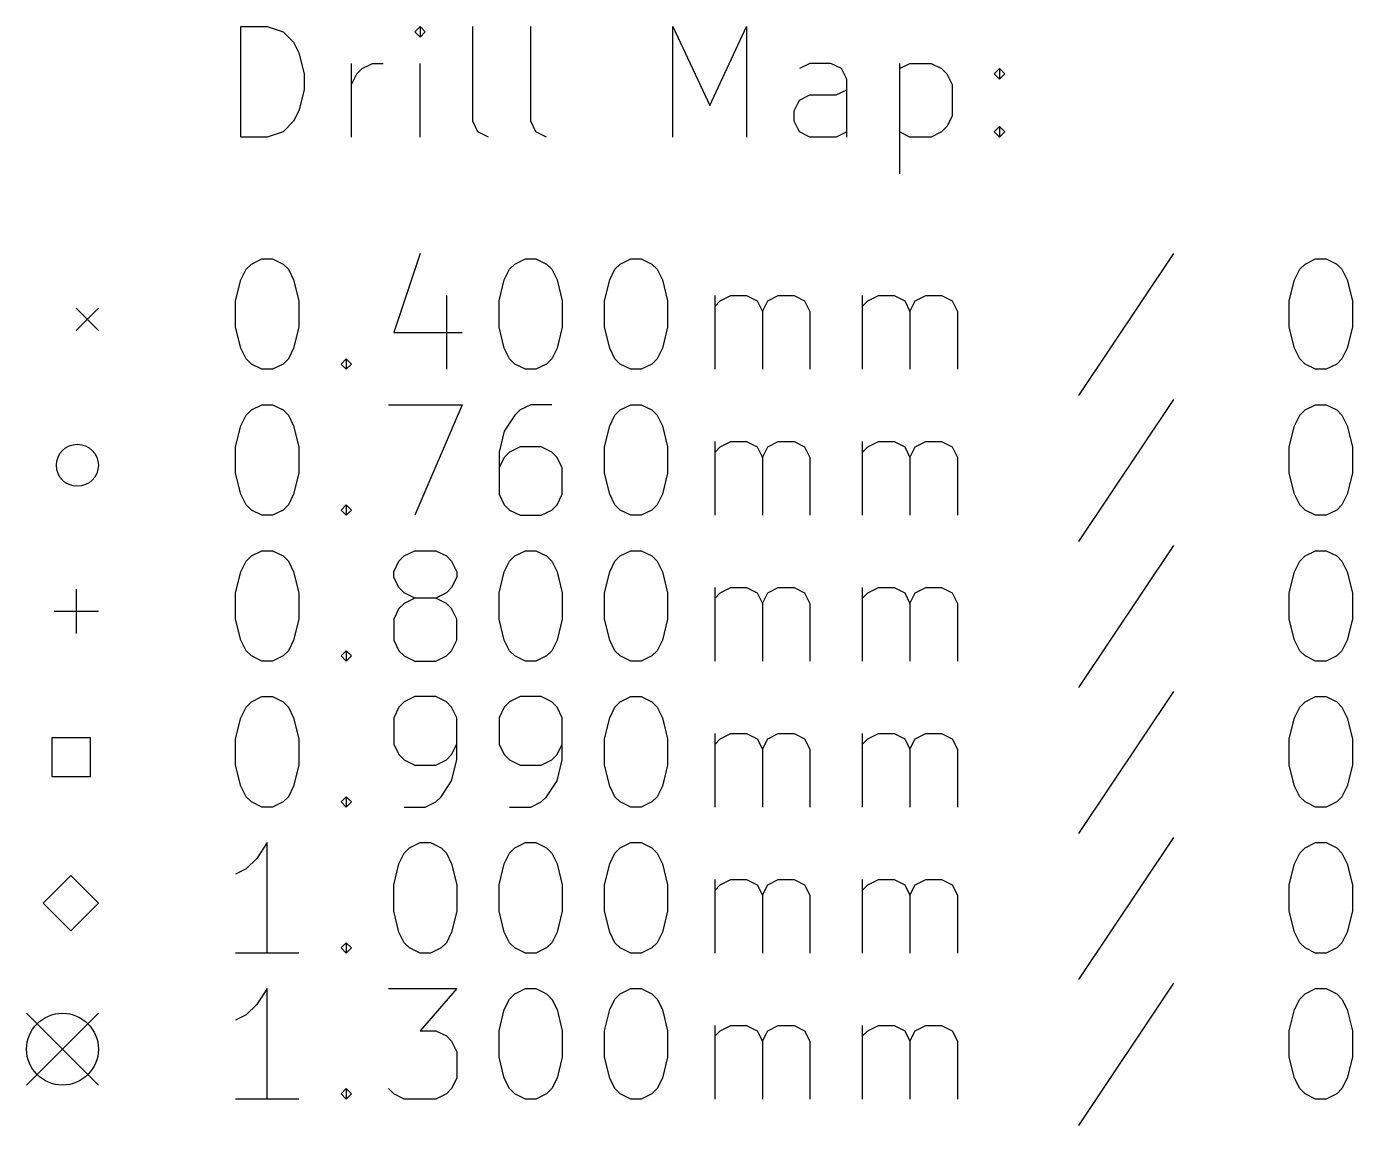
# Model space of a CAD drawing. Extents: x 3.92 to 7.72, y -6.39 to -1.8.
# Drawn here: x 3.922 to 4.866, y -6.383 to -5.6 of the extents above; entities that cross this region are included whole.
import ezdxf

# ---------------------------------------------------------------- set-up
doc = ezdxf.new("R2010")
doc.units = 0
doc.header["$MEASUREMENT"] = 0
doc.layers.add('BLACK', color=7, linetype='CONTINUOUS')

msp = doc.modelspace()

# ---------------------------------------------------------------- linework, layer by layer
at = {"layer": 'BLACK', "linetype": 'CONTINUOUS'}
for p, q in [((4.07446, -5.6792), (4.07446, -5.60046)), ((4.07446, -5.60046), (4.0932, -5.60046)), ((4.0932, -5.60046), (4.10445, -5.60421)), ((4.10445, -5.60421), (4.11195, -5.61171)), ((4.20194, -5.60046), (4.19819, -5.60421)), ((4.19819, -5.60421), (4.20194, -5.60796)), ((4.20569, -5.60421), (4.20194, -5.60046)), ((4.20194, -5.60046), (4.20194, -5.60796)), ((4.20194, -5.60796), (4.20569, -5.60421)), ((4.23944, -5.66795), (4.23944, -5.60046)), ((4.28068, -5.66795), (4.28068, -5.60046)), ((4.38192, -5.6792), (4.38192, -5.60046)), ((4.38192, -5.60046), (4.40816, -5.65671)), ((4.40816, -5.65671), (4.43441, -5.60046)), ((4.43441, -5.60046), (4.43441, -5.6792)), ((4.11195, -5.61171), (4.1157, -5.61921)), ((4.1157, -5.61921), (4.11945, -5.63421)), ((4.11945, -5.63421), (4.11945, -5.64546)), ((4.1532, -5.6792), (4.1532, -5.62671)), ((4.1532, -5.64171), (4.15695, -5.63421)), ((4.15695, -5.63421), (4.1607, -5.63046)), ((4.1607, -5.63046), (4.16819, -5.62671)), ((4.16819, -5.62671), (4.17569, -5.62671)), ((4.20194, -5.6792), (4.20194, -5.62671)), ((4.47941, -5.62671), (4.47191, -5.63046)), ((4.4944, -5.62671), (4.47941, -5.62671)), ((4.5019, -5.63046), (4.4944, -5.62671)), ((4.50565, -5.63796), (4.5019, -5.63046)), ((4.54315, -5.62671), (4.54315, -5.70545)), ((4.54315, -5.63046), (4.55065, -5.62671)), ((4.55065, -5.62671), (4.56564, -5.62671)), ((4.56564, -5.62671), (4.57314, -5.63046)), ((4.57314, -5.63046), (4.57689, -5.63421)), ((4.57689, -5.63421), (4.58064, -5.64171)), ((4.61064, -5.63421), (4.61439, -5.63046)), ((4.61439, -5.63796), (4.61064, -5.63421)), ((4.61439, -5.63046), (4.61814, -5.63421)), ((4.61439, -5.63046), (4.61439, -5.63796)), ((4.61814, -5.63421), (4.61439, -5.63796)), ((4.50565, -5.6792), (4.50565, -5.63796)), ((4.58064, -5.64171), (4.58064, -5.66421)), ((4.11945, -5.64546), (4.1157, -5.66046)), ((4.46816, -5.66046), (4.47191, -5.65296)), ((4.47191, -5.65296), (4.47941, -5.64921)), ((4.47941, -5.64921), (4.49815, -5.64921)), ((4.49815, -5.64921), (4.50565, -5.64546)), ((4.1157, -5.66046), (4.11195, -5.66795)), ((4.46816, -5.66795), (4.46816, -5.66046)), ((4.11195, -5.66795), (4.10445, -5.67545)), ((4.24319, -5.67545), (4.23944, -5.66795)), ((4.28443, -5.67545), (4.28068, -5.66795)), ((4.47191, -5.67545), (4.46816, -5.66795)), ((4.57689, -5.6717), (4.57314, -5.67545)), ((4.58064, -5.66421), (4.57689, -5.6717)), ((4.61064, -5.67545), (4.61439, -5.6717)), ((4.61439, -5.6717), (4.61814, -5.67545)), ((4.61439, -5.6717), (4.61439, -5.6792)), ((4.0932, -5.6792), (4.07446, -5.6792)), ((4.10445, -5.67545), (4.0932, -5.6792)), ((4.25068, -5.6792), (4.24319, -5.67545)), ((4.29193, -5.6792), (4.28443, -5.67545)), ((4.47941, -5.6792), (4.47191, -5.67545)), ((4.49815, -5.6792), (4.47941, -5.6792)), ((4.50565, -5.67545), (4.49815, -5.6792)), ((4.55065, -5.6792), (4.54315, -5.67545)), ((4.56564, -5.6792), (4.55065, -5.6792)), ((4.57314, -5.67545), (4.56564, -5.6792)), ((4.61439, -5.6792), (4.61064, -5.67545)), ((4.61814, -5.67545), (4.61439, -5.6792)), ((4.08196, -5.76957), (4.08945, -5.76582)), ((4.08945, -5.76582), (4.09695, -5.76582)), ((4.09695, -5.76582), (4.10445, -5.76957)), ((4.20194, -5.76207), (4.18319, -5.81831)), ((4.26943, -5.76957), (4.27693, -5.76582)), ((4.27693, -5.76582), (4.28443, -5.76582)), ((4.28443, -5.76582), (4.29193, -5.76957)), ((4.34442, -5.76957), (4.35192, -5.76582)), ((4.35192, -5.76582), (4.35942, -5.76582)), ((4.35942, -5.76582), (4.36692, -5.76957)), ((4.73812, -5.76207), (4.67063, -5.86331)), ((4.83186, -5.76957), (4.83936, -5.76582)), ((4.83936, -5.76582), (4.84686, -5.76582)), ((4.84686, -5.76582), (4.85436, -5.76957)), ((4.07446, -5.78082), (4.07821, -5.77332)), ((4.07821, -5.77332), (4.08196, -5.76957)), ((4.10445, -5.76957), (4.1082, -5.77332)), ((4.1082, -5.77332), (4.11195, -5.78082)), ((4.26193, -5.78082), (4.26568, -5.77332)), ((4.26568, -5.77332), (4.26943, -5.76957)), ((4.29193, -5.76957), (4.29568, -5.77332)), ((4.29568, -5.77332), (4.29943, -5.78082)), ((4.33692, -5.78082), (4.34067, -5.77332)), ((4.34067, -5.77332), (4.34442, -5.76957)), ((4.36692, -5.76957), (4.37067, -5.77332)), ((4.37067, -5.77332), (4.37442, -5.78082)), ((4.82436, -5.78082), (4.82811, -5.77332)), ((4.82811, -5.77332), (4.83186, -5.76957)), ((4.85436, -5.76957), (4.85811, -5.77332)), ((4.85811, -5.77332), (4.86186, -5.78082)), ((4.07071, -5.79581), (4.07446, -5.78082)), ((4.11195, -5.78082), (4.1157, -5.79581)), ((4.25818, -5.79581), (4.26193, -5.78082)), ((4.29943, -5.78082), (4.30318, -5.79581)), ((4.33317, -5.79581), (4.33692, -5.78082)), ((4.37442, -5.78082), (4.37817, -5.79581)), ((4.82061, -5.79581), (4.82436, -5.78082)), ((4.86186, -5.78082), (4.86561, -5.79581)), ((4.22069, -5.79206), (4.22069, -5.84456)), ((4.41191, -5.84456), (4.41191, -5.79206)), ((4.41566, -5.79581), (4.42316, -5.79206)), ((4.42316, -5.79206), (4.43441, -5.79206)), ((4.43441, -5.79206), (4.44191, -5.79581)), ((4.44941, -5.79581), (4.45691, -5.79206)), ((4.45691, -5.79206), (4.46816, -5.79206)), ((4.46816, -5.79206), (4.47566, -5.79581)), ((4.5169, -5.84456), (4.5169, -5.79206)), ((4.52065, -5.79581), (4.52815, -5.79206)), ((4.52815, -5.79206), (4.5394, -5.79206)), ((4.5394, -5.79206), (4.5469, -5.79581)), ((4.5544, -5.79581), (4.5619, -5.79206)), ((4.5619, -5.79206), (4.57314, -5.79206)), ((4.57314, -5.79206), (4.58064, -5.79581)), ((3.95728, -5.80106), (3.97303, -5.81681)), ((3.97303, -5.80106), (3.95728, -5.81681)), ((4.07071, -5.81456), (4.07071, -5.79581)), ((4.1157, -5.79581), (4.1157, -5.81456)), ((4.25818, -5.81456), (4.25818, -5.79581)), ((4.30318, -5.79581), (4.30318, -5.81456)), ((4.33317, -5.81456), (4.33317, -5.79581)), ((4.37817, -5.79581), (4.37817, -5.81456)), ((4.41191, -5.79956), (4.41566, -5.79581)), ((4.44191, -5.79581), (4.44566, -5.80331)), ((4.44566, -5.80331), (4.44941, -5.79581)), ((4.44566, -5.80331), (4.44566, -5.84456)), ((4.47566, -5.79581), (4.47941, -5.80331)), ((4.47941, -5.80331), (4.47941, -5.84456)), ((4.5169, -5.79956), (4.52065, -5.79581)), ((4.5469, -5.79581), (4.55065, -5.80331)), ((4.55065, -5.80331), (4.5544, -5.79581)), ((4.55065, -5.80331), (4.55065, -5.84456)), ((4.58064, -5.79581), (4.58439, -5.80331)), ((4.58439, -5.80331), (4.58439, -5.84456)), ((4.82061, -5.81456), (4.82061, -5.79581)), ((4.86561, -5.79581), (4.86561, -5.81456)), ((4.07446, -5.82956), (4.07071, -5.81456)), ((4.1157, -5.81456), (4.11195, -5.82956)), ((4.18319, -5.81831), (4.23194, -5.81831)), ((4.26193, -5.82956), (4.25818, -5.81456)), ((4.30318, -5.81456), (4.29943, -5.82956)), ((4.33692, -5.82956), (4.33317, -5.81456)), ((4.37817, -5.81456), (4.37442, -5.82956)), ((4.82436, -5.82956), (4.82061, -5.81456)), ((4.86561, -5.81456), (4.86186, -5.82956)), ((4.07821, -5.83706), (4.07446, -5.82956)), ((4.11195, -5.82956), (4.1082, -5.83706)), ((4.26568, -5.83706), (4.26193, -5.82956)), ((4.29943, -5.82956), (4.29568, -5.83706)), ((4.34067, -5.83706), (4.33692, -5.82956)), ((4.37442, -5.82956), (4.37067, -5.83706)), ((4.82811, -5.83706), (4.82436, -5.82956)), ((4.86186, -5.82956), (4.85811, -5.83706)), ((4.08196, -5.84081), (4.07821, -5.83706)), ((4.08945, -5.84456), (4.08196, -5.84081)), ((4.10445, -5.84081), (4.09695, -5.84456)), ((4.1082, -5.83706), (4.10445, -5.84081)), ((4.1457, -5.84081), (4.14945, -5.83706)), ((4.14945, -5.84456), (4.1457, -5.84081)), ((4.14945, -5.83706), (4.1532, -5.84081)), ((4.14945, -5.83706), (4.14945, -5.84456)), ((4.1532, -5.84081), (4.14945, -5.84456)), ((4.26943, -5.84081), (4.26568, -5.83706)), ((4.27693, -5.84456), (4.26943, -5.84081)), ((4.29193, -5.84081), (4.28443, -5.84456)), ((4.29568, -5.83706), (4.29193, -5.84081)), ((4.34442, -5.84081), (4.34067, -5.83706)), ((4.35192, -5.84456), (4.34442, -5.84081)), ((4.36692, -5.84081), (4.35942, -5.84456)), ((4.37067, -5.83706), (4.36692, -5.84081)), ((4.83186, -5.84081), (4.82811, -5.83706)), ((4.83936, -5.84456), (4.83186, -5.84081)), ((4.85436, -5.84081), (4.84686, -5.84456)), ((4.85811, -5.83706), (4.85436, -5.84081)), ((4.09695, -5.84456), (4.08945, -5.84456)), ((4.28443, -5.84456), (4.27693, -5.84456)), ((4.35942, -5.84456), (4.35192, -5.84456)), ((4.84686, -5.84456), (4.83936, -5.84456)), ((4.08196, -5.8735), (4.08945, -5.86975)), ((4.08945, -5.86975), (4.09695, -5.86975)), ((4.09695, -5.86975), (4.10445, -5.8735)), ((4.17944, -5.86975), (4.23194, -5.86975)), ((4.23194, -5.86975), (4.19819, -5.94849)), ((4.28068, -5.86975), (4.27318, -5.8735)), ((4.29568, -5.86975), (4.28068, -5.86975)), ((4.34442, -5.8735), (4.35192, -5.86975)), ((4.35192, -5.86975), (4.35942, -5.86975)), ((4.35942, -5.86975), (4.36692, -5.8735)), ((4.73812, -5.866), (4.67063, -5.96724)), ((4.83186, -5.8735), (4.83936, -5.86975)), ((4.83936, -5.86975), (4.84686, -5.86975)), ((4.84686, -5.86975), (4.85436, -5.8735)), ((4.07446, -5.88475), (4.07821, -5.87725)), ((4.07821, -5.87725), (4.08196, -5.8735)), ((4.10445, -5.8735), (4.1082, -5.87725)), ((4.1082, -5.87725), (4.11195, -5.88475)), ((4.26943, -5.87725), (4.26193, -5.8885)), ((4.27318, -5.8735), (4.26943, -5.87725)), ((4.33692, -5.88475), (4.34067, -5.87725)), ((4.34067, -5.87725), (4.34442, -5.8735)), ((4.36692, -5.8735), (4.37067, -5.87725)), ((4.37067, -5.87725), (4.37442, -5.88475)), ((4.82436, -5.88475), (4.82811, -5.87725)), ((4.82811, -5.87725), (4.83186, -5.8735)), ((4.85436, -5.8735), (4.85811, -5.87725)), ((4.85811, -5.87725), (4.86186, -5.88475)), ((4.07071, -5.89975), (4.07446, -5.88475)), ((4.11195, -5.88475), (4.1157, -5.89975)), ((4.26193, -5.8885), (4.25818, -5.9035)), ((4.33317, -5.89975), (4.33692, -5.88475)), ((4.37442, -5.88475), (4.37817, -5.89975)), ((4.82061, -5.89975), (4.82436, -5.88475)), ((4.86186, -5.88475), (4.86561, -5.89975)), ((4.41191, -5.94849), (4.41191, -5.896)), ((4.41566, -5.89975), (4.42316, -5.896)), ((4.42316, -5.896), (4.43441, -5.896)), ((4.43441, -5.896), (4.44191, -5.89975)), ((4.44941, -5.89975), (4.45691, -5.896)), ((4.45691, -5.896), (4.46816, -5.896)), ((4.46816, -5.896), (4.47566, -5.89975)), ((4.5169, -5.94849), (4.5169, -5.896)), ((4.52065, -5.89975), (4.52815, -5.896)), ((4.52815, -5.896), (4.5394, -5.896)), ((4.5394, -5.896), (4.5469, -5.89975)), ((4.5544, -5.89975), (4.5619, -5.896)), ((4.5619, -5.896), (4.57314, -5.896)), ((4.57314, -5.896), (4.58064, -5.89975)), ((4.07071, -5.9185), (4.07071, -5.89975)), ((4.1157, -5.89975), (4.1157, -5.9185)), ((4.25818, -5.9035), (4.25818, -5.9335)), ((4.26193, -5.90725), (4.25818, -5.91475)), ((4.26568, -5.9035), (4.26193, -5.90725)), ((4.27318, -5.89975), (4.26568, -5.9035)), ((4.28818, -5.89975), (4.27318, -5.89975)), ((4.29568, -5.9035), (4.28818, -5.89975)), ((4.29943, -5.90725), (4.29568, -5.9035)), ((4.30318, -5.91475), (4.29943, -5.90725)), ((4.33317, -5.9185), (4.33317, -5.89975)), ((4.37817, -5.89975), (4.37817, -5.9185)), ((4.41191, -5.9035), (4.41566, -5.89975)), ((4.44191, -5.89975), (4.44566, -5.90725)), ((4.44566, -5.90725), (4.44941, -5.89975)), ((4.44566, -5.90725), (4.44566, -5.94849)), ((4.47566, -5.89975), (4.47941, -5.90725)), ((4.47941, -5.90725), (4.47941, -5.94849)), ((4.5169, -5.9035), (4.52065, -5.89975)), ((4.5469, -5.89975), (4.55065, -5.90725)), ((4.55065, -5.90725), (4.5544, -5.89975)), ((4.55065, -5.90725), (4.55065, -5.94849)), ((4.58064, -5.89975), (4.58439, -5.90725)), ((4.58439, -5.90725), (4.58439, -5.94849)), ((4.82061, -5.9185), (4.82061, -5.89975)), ((4.86561, -5.89975), (4.86561, -5.9185)), ((4.30318, -5.9335), (4.30318, -5.91475)), ((4.07446, -5.9335), (4.07071, -5.9185)), ((4.1157, -5.9185), (4.11195, -5.9335)), ((4.33692, -5.9335), (4.33317, -5.9185)), ((4.37817, -5.9185), (4.37442, -5.9335)), ((4.82436, -5.9335), (4.82061, -5.9185)), ((4.86561, -5.9185), (4.86186, -5.9335)), ((4.07821, -5.941), (4.07446, -5.9335)), ((4.11195, -5.9335), (4.1082, -5.941)), ((4.25818, -5.9335), (4.26193, -5.941)), ((4.29943, -5.941), (4.30318, -5.9335)), ((4.34067, -5.941), (4.33692, -5.9335)), ((4.37442, -5.9335), (4.37067, -5.941)), ((4.82811, -5.941), (4.82436, -5.9335)), ((4.86186, -5.9335), (4.85811, -5.941)), ((4.08196, -5.94475), (4.07821, -5.941)), ((4.08945, -5.94849), (4.08196, -5.94475)), ((4.10445, -5.94475), (4.09695, -5.94849)), ((4.1082, -5.941), (4.10445, -5.94475)), ((4.1457, -5.94475), (4.14945, -5.941)), ((4.14945, -5.94849), (4.1457, -5.94475)), ((4.14945, -5.941), (4.1532, -5.94475)), ((4.14945, -5.941), (4.14945, -5.94849)), ((4.1532, -5.94475), (4.14945, -5.94849)), ((4.26193, -5.941), (4.26568, -5.94475)), ((4.26568, -5.94475), (4.27318, -5.94849)), ((4.28818, -5.94849), (4.29568, -5.94475)), ((4.29568, -5.94475), (4.29943, -5.941)), ((4.34442, -5.94475), (4.34067, -5.941)), ((4.35192, -5.94849), (4.34442, -5.94475)), ((4.36692, -5.94475), (4.35942, -5.94849)), ((4.37067, -5.941), (4.36692, -5.94475)), ((4.83186, -5.94475), (4.82811, -5.941)), ((4.83936, -5.94849), (4.83186, -5.94475)), ((4.85436, -5.94475), (4.84686, -5.94849)), ((4.85811, -5.941), (4.85436, -5.94475)), ((4.09695, -5.94849), (4.08945, -5.94849)), ((4.27318, -5.94849), (4.28818, -5.94849)), ((4.35942, -5.94849), (4.35192, -5.94849)), ((4.84686, -5.94849), (4.83936, -5.94849)), ((4.08196, -5.97744), (4.08945, -5.97369)), ((4.08945, -5.97369), (4.09695, -5.97369)), ((4.09695, -5.97369), (4.10445, -5.97744)), ((4.19069, -5.97744), (4.19819, -5.97369)), ((4.19819, -5.97369), (4.21319, -5.97369)), ((4.21319, -5.97369), (4.22069, -5.97744)), ((4.26943, -5.97744), (4.27693, -5.97369)), ((4.27693, -5.97369), (4.28443, -5.97369)), ((4.28443, -5.97369), (4.29193, -5.97744)), ((4.34442, -5.97744), (4.35192, -5.97369)), ((4.35192, -5.97369), (4.35942, -5.97369)), ((4.35942, -5.97369), (4.36692, -5.97744)), ((4.73812, -5.96994), (4.67063, -6.07118)), ((4.83186, -5.97744), (4.83936, -5.97369)), ((4.83936, -5.97369), (4.84686, -5.97369)), ((4.84686, -5.97369), (4.85436, -5.97744)), ((4.07446, -5.98869), (4.07821, -5.98119)), ((4.07821, -5.98119), (4.08196, -5.97744)), ((4.10445, -5.97744), (4.1082, -5.98119)), ((4.1082, -5.98119), (4.11195, -5.98869)), ((4.18319, -5.98869), (4.18694, -5.98119)), ((4.18694, -5.98119), (4.19069, -5.97744)), ((4.22069, -5.97744), (4.22444, -5.98119)), ((4.22444, -5.98119), (4.22819, -5.98869)), ((4.26193, -5.98869), (4.26568, -5.98119)), ((4.26568, -5.98119), (4.26943, -5.97744)), ((4.29193, -5.97744), (4.29568, -5.98119)), ((4.29568, -5.98119), (4.29943, -5.98869)), ((4.33692, -5.98869), (4.34067, -5.98119)), ((4.34067, -5.98119), (4.34442, -5.97744)), ((4.36692, -5.97744), (4.37067, -5.98119)), ((4.37067, -5.98119), (4.37442, -5.98869)), ((4.82436, -5.98869), (4.82811, -5.98119)), ((4.82811, -5.98119), (4.83186, -5.97744)), ((4.85436, -5.97744), (4.85811, -5.98119)), ((4.85811, -5.98119), (4.86186, -5.98869)), ((4.07071, -6.00369), (4.07446, -5.98869)), ((4.11195, -5.98869), (4.1157, -6.00369)), ((4.18319, -5.99244), (4.18319, -5.98869)), ((4.18694, -5.99994), (4.18319, -5.99244)), ((4.22819, -5.99244), (4.22444, -5.99994)), ((4.22819, -5.98869), (4.22819, -5.99244)), ((4.25818, -6.00369), (4.26193, -5.98869)), ((4.29943, -5.98869), (4.30318, -6.00369)), ((4.33317, -6.00369), (4.33692, -5.98869)), ((4.37442, -5.98869), (4.37817, -6.00369)), ((4.82061, -6.00369), (4.82436, -5.98869)), ((4.86186, -5.98869), (4.86561, -6.00369)), ((3.95728, -6.00106), (3.95728, -6.03256)), ((4.19069, -6.00369), (4.18694, -5.99994)), ((4.22444, -5.99994), (4.22069, -6.00369)), ((4.41191, -6.05243), (4.41191, -5.99994)), ((4.41566, -6.00369), (4.42316, -5.99994)), ((4.42316, -5.99994), (4.43441, -5.99994)), ((4.43441, -5.99994), (4.44191, -6.00369)), ((4.44941, -6.00369), (4.45691, -5.99994)), ((4.45691, -5.99994), (4.46816, -5.99994)), ((4.46816, -5.99994), (4.47566, -6.00369)), ((4.5169, -6.05243), (4.5169, -5.99994)), ((4.52065, -6.00369), (4.52815, -5.99994)), ((4.52815, -5.99994), (4.5394, -5.99994)), ((4.5394, -5.99994), (4.5469, -6.00369)), ((4.5544, -6.00369), (4.5619, -5.99994)), ((4.5619, -5.99994), (4.57314, -5.99994)), ((4.57314, -5.99994), (4.58064, -6.00369)), ((4.07071, -6.02244), (4.07071, -6.00369)), ((4.1157, -6.00369), (4.1157, -6.02244)), ((4.19069, -6.01119), (4.18694, -6.01494)), ((4.19819, -6.00744), (4.19069, -6.00369)), ((4.19819, -6.00744), (4.19069, -6.01119)), ((4.21319, -6.00744), (4.19819, -6.00744)), ((4.22069, -6.00369), (4.21319, -6.00744)), ((4.22069, -6.01119), (4.21319, -6.00744)), ((4.22444, -6.01494), (4.22069, -6.01119)), ((4.25818, -6.02244), (4.25818, -6.00369)), ((4.30318, -6.00369), (4.30318, -6.02244)), ((4.33317, -6.02244), (4.33317, -6.00369)), ((4.37817, -6.00369), (4.37817, -6.02244)), ((4.41191, -6.00744), (4.41566, -6.00369)), ((4.44191, -6.00369), (4.44566, -6.01119)), ((4.44566, -6.01119), (4.44941, -6.00369)), ((4.44566, -6.01119), (4.44566, -6.05243)), ((4.47566, -6.00369), (4.47941, -6.01119)), ((4.47941, -6.01119), (4.47941, -6.05243)), ((4.5169, -6.00744), (4.52065, -6.00369)), ((4.5469, -6.00369), (4.55065, -6.01119)), ((4.55065, -6.01119), (4.5544, -6.00369)), ((4.55065, -6.01119), (4.55065, -6.05243)), ((4.58064, -6.00369), (4.58439, -6.01119)), ((4.58439, -6.01119), (4.58439, -6.05243)), ((4.82061, -6.02244), (4.82061, -6.00369)), ((4.86561, -6.00369), (4.86561, -6.02244)), ((3.94154, -6.01681), (3.97303, -6.01681)), ((4.18694, -6.01494), (4.18319, -6.02244)), ((4.22819, -6.02244), (4.22444, -6.01494)), ((4.07446, -6.03743), (4.07071, -6.02244)), ((4.1157, -6.02244), (4.11195, -6.03743)), ((4.18319, -6.02244), (4.18319, -6.03743)), ((4.22819, -6.03743), (4.22819, -6.02244)), ((4.26193, -6.03743), (4.25818, -6.02244)), ((4.30318, -6.02244), (4.29943, -6.03743)), ((4.33692, -6.03743), (4.33317, -6.02244)), ((4.37817, -6.02244), (4.37442, -6.03743)), ((4.82436, -6.03743), (4.82061, -6.02244)), ((4.86561, -6.02244), (4.86186, -6.03743)), ((4.07821, -6.04493), (4.07446, -6.03743)), ((4.11195, -6.03743), (4.1082, -6.04493)), ((4.18319, -6.03743), (4.18694, -6.04493)), ((4.22444, -6.04493), (4.22819, -6.03743)), ((4.26568, -6.04493), (4.26193, -6.03743)), ((4.29943, -6.03743), (4.29568, -6.04493)), ((4.34067, -6.04493), (4.33692, -6.03743)), ((4.37442, -6.03743), (4.37067, -6.04493)), ((4.82811, -6.04493), (4.82436, -6.03743)), ((4.86186, -6.03743), (4.85811, -6.04493)), ((4.08196, -6.04868), (4.07821, -6.04493)), ((4.08945, -6.05243), (4.08196, -6.04868)), ((4.10445, -6.04868), (4.09695, -6.05243)), ((4.1082, -6.04493), (4.10445, -6.04868)), ((4.1457, -6.04868), (4.14945, -6.04493)), ((4.14945, -6.05243), (4.1457, -6.04868)), ((4.14945, -6.04493), (4.1532, -6.04868)), ((4.14945, -6.04493), (4.14945, -6.05243)), ((4.1532, -6.04868), (4.14945, -6.05243)), ((4.18694, -6.04493), (4.19069, -6.04868)), ((4.19069, -6.04868), (4.19819, -6.05243)), ((4.21319, -6.05243), (4.22069, -6.04868)), ((4.22069, -6.04868), (4.22444, -6.04493)), ((4.26943, -6.04868), (4.26568, -6.04493)), ((4.27693, -6.05243), (4.26943, -6.04868)), ((4.29193, -6.04868), (4.28443, -6.05243)), ((4.29568, -6.04493), (4.29193, -6.04868)), ((4.34442, -6.04868), (4.34067, -6.04493)), ((4.35192, -6.05243), (4.34442, -6.04868)), ((4.36692, -6.04868), (4.35942, -6.05243)), ((4.37067, -6.04493), (4.36692, -6.04868)), ((4.83186, -6.04868), (4.82811, -6.04493)), ((4.83936, -6.05243), (4.83186, -6.04868)), ((4.85436, -6.04868), (4.84686, -6.05243)), ((4.85811, -6.04493), (4.85436, -6.04868)), ((4.09695, -6.05243), (4.08945, -6.05243)), ((4.19819, -6.05243), (4.21319, -6.05243)), ((4.28443, -6.05243), (4.27693, -6.05243)), ((4.35942, -6.05243), (4.35192, -6.05243)), ((4.84686, -6.05243), (4.83936, -6.05243)), ((4.08196, -6.08138), (4.08945, -6.07763)), ((4.08945, -6.07763), (4.09695, -6.07763)), ((4.09695, -6.07763), (4.10445, -6.08138)), ((4.19819, -6.07763), (4.19069, -6.08138)), ((4.21319, -6.07763), (4.19819, -6.07763)), ((4.22069, -6.08138), (4.21319, -6.07763)), ((4.27318, -6.07763), (4.26568, -6.08138)), ((4.28818, -6.07763), (4.27318, -6.07763)), ((4.29568, -6.08138), (4.28818, -6.07763)), ((4.34442, -6.08138), (4.35192, -6.07763)), ((4.35192, -6.07763), (4.35942, -6.07763)), ((4.35942, -6.07763), (4.36692, -6.08138)), ((4.73812, -6.07388), (4.67063, -6.17512)), ((4.83186, -6.08138), (4.83936, -6.07763)), ((4.83936, -6.07763), (4.84686, -6.07763)), ((4.84686, -6.07763), (4.85436, -6.08138)), ((4.07446, -6.09263), (4.07821, -6.08513)), ((4.07821, -6.08513), (4.08196, -6.08138)), ((4.10445, -6.08138), (4.1082, -6.08513)), ((4.1082, -6.08513), (4.11195, -6.09263)), ((4.18694, -6.08513), (4.18319, -6.09263)), ((4.19069, -6.08138), (4.18694, -6.08513)), ((4.22444, -6.08513), (4.22069, -6.08138)), ((4.22819, -6.09263), (4.22444, -6.08513)), ((4.26193, -6.08513), (4.25818, -6.09263)), ((4.26568, -6.08138), (4.26193, -6.08513)), ((4.29943, -6.08513), (4.29568, -6.08138)), ((4.30318, -6.09263), (4.29943, -6.08513)), ((4.33692, -6.09263), (4.34067, -6.08513)), ((4.34067, -6.08513), (4.34442, -6.08138)), ((4.36692, -6.08138), (4.37067, -6.08513)), ((4.37067, -6.08513), (4.37442, -6.09263)), ((4.82436, -6.09263), (4.82811, -6.08513)), ((4.82811, -6.08513), (4.83186, -6.08138)), ((4.85436, -6.08138), (4.85811, -6.08513)), ((4.85811, -6.08513), (4.86186, -6.09263)), ((4.07071, -6.10762), (4.07446, -6.09263)), ((4.11195, -6.09263), (4.1157, -6.10762)), ((4.18319, -6.09263), (4.18319, -6.11137)), ((4.22819, -6.12262), (4.22819, -6.09263)), ((4.25818, -6.09263), (4.25818, -6.11137)), ((4.30318, -6.12262), (4.30318, -6.09263)), ((4.33317, -6.10762), (4.33692, -6.09263)), ((4.37442, -6.09263), (4.37817, -6.10762)), ((4.82061, -6.10762), (4.82436, -6.09263)), ((4.86186, -6.09263), (4.86561, -6.10762)), ((4.41191, -6.15637), (4.41191, -6.10388)), ((4.41566, -6.10762), (4.42316, -6.10388)), ((4.42316, -6.10388), (4.43441, -6.10388)), ((4.43441, -6.10388), (4.44191, -6.10762)), ((4.44941, -6.10762), (4.45691, -6.10388)), ((4.45691, -6.10388), (4.46816, -6.10388)), ((4.46816, -6.10388), (4.47566, -6.10762)), ((4.5169, -6.15637), (4.5169, -6.10388)), ((4.52065, -6.10762), (4.52815, -6.10388)), ((4.52815, -6.10388), (4.5394, -6.10388)), ((4.5394, -6.10388), (4.5469, -6.10762)), ((4.5544, -6.10762), (4.5619, -6.10388)), ((4.5619, -6.10388), (4.57314, -6.10388)), ((4.57314, -6.10388), (4.58064, -6.10762)), ((3.96732, -6.10697), (3.93976, -6.10697)), ((3.93976, -6.10697), (3.93976, -6.13453)), ((3.96732, -6.13453), (3.96732, -6.10697)), ((4.07071, -6.12637), (4.07071, -6.10762)), ((4.1157, -6.10762), (4.1157, -6.12637)), ((4.18319, -6.11137), (4.18694, -6.11887)), ((4.22444, -6.11887), (4.22819, -6.11137)), ((4.25818, -6.11137), (4.26193, -6.11887)), ((4.29943, -6.11887), (4.30318, -6.11137)), ((4.33317, -6.12637), (4.33317, -6.10762)), ((4.37817, -6.10762), (4.37817, -6.12637)), ((4.41191, -6.11137), (4.41566, -6.10762)), ((4.44191, -6.10762), (4.44566, -6.11512)), ((4.44566, -6.11512), (4.44941, -6.10762)), ((4.44566, -6.11512), (4.44566, -6.15637)), ((4.47566, -6.10762), (4.47941, -6.11512)), ((4.47941, -6.11512), (4.47941, -6.15637)), ((4.5169, -6.11137), (4.52065, -6.10762)), ((4.5469, -6.10762), (4.55065, -6.11512)), ((4.55065, -6.11512), (4.5544, -6.10762)), ((4.55065, -6.11512), (4.55065, -6.15637)), ((4.58064, -6.10762), (4.58439, -6.11512)), ((4.58439, -6.11512), (4.58439, -6.15637)), ((4.82061, -6.12637), (4.82061, -6.10762)), ((4.86561, -6.10762), (4.86561, -6.12637)), ((4.18694, -6.11887), (4.19069, -6.12262)), ((4.19069, -6.12262), (4.19819, -6.12637)), ((4.21319, -6.12637), (4.22069, -6.12262)), ((4.22069, -6.12262), (4.22444, -6.11887)), ((4.22444, -6.13762), (4.22819, -6.12262)), ((4.26193, -6.11887), (4.26568, -6.12262)), ((4.26568, -6.12262), (4.27318, -6.12637)), ((4.28818, -6.12637), (4.29568, -6.12262)), ((4.29568, -6.12262), (4.29943, -6.11887)), ((4.29943, -6.13762), (4.30318, -6.12262)), ((4.07446, -6.14137), (4.07071, -6.12637)), ((4.1157, -6.12637), (4.11195, -6.14137)), ((4.19819, -6.12637), (4.21319, -6.12637)), ((4.27318, -6.12637), (4.28818, -6.12637)), ((4.33692, -6.14137), (4.33317, -6.12637)), ((4.37817, -6.12637), (4.37442, -6.14137)), ((4.82436, -6.14137), (4.82061, -6.12637)), ((4.86561, -6.12637), (4.86186, -6.14137)), ((3.93976, -6.13453), (3.96732, -6.13453)), ((4.07821, -6.14887), (4.07446, -6.14137)), ((4.11195, -6.14137), (4.1082, -6.14887)), ((4.21694, -6.14887), (4.22444, -6.13762)), ((4.29193, -6.14887), (4.29943, -6.13762)), ((4.34067, -6.14887), (4.33692, -6.14137)), ((4.37442, -6.14137), (4.37067, -6.14887)), ((4.82811, -6.14887), (4.82436, -6.14137)), ((4.86186, -6.14137), (4.85811, -6.14887)), ((4.08196, -6.15262), (4.07821, -6.14887)), ((4.08945, -6.15637), (4.08196, -6.15262)), ((4.10445, -6.15262), (4.09695, -6.15637)), ((4.1082, -6.14887), (4.10445, -6.15262)), ((4.1457, -6.15262), (4.14945, -6.14887)), ((4.14945, -6.15637), (4.1457, -6.15262)), ((4.14945, -6.14887), (4.1532, -6.15262)), ((4.14945, -6.14887), (4.14945, -6.15637)), ((4.1532, -6.15262), (4.14945, -6.15637)), ((4.20569, -6.15637), (4.21319, -6.15262)), ((4.21319, -6.15262), (4.21694, -6.14887)), ((4.28068, -6.15637), (4.28818, -6.15262)), ((4.28818, -6.15262), (4.29193, -6.14887)), ((4.34442, -6.15262), (4.34067, -6.14887)), ((4.35192, -6.15637), (4.34442, -6.15262)), ((4.36692, -6.15262), (4.35942, -6.15637)), ((4.37067, -6.14887), (4.36692, -6.15262)), ((4.83186, -6.15262), (4.82811, -6.14887)), ((4.83936, -6.15637), (4.83186, -6.15262)), ((4.85436, -6.15262), (4.84686, -6.15637)), ((4.85811, -6.14887), (4.85436, -6.15262)), ((4.09695, -6.15637), (4.08945, -6.15637)), ((4.19069, -6.15637), (4.20569, -6.15637)), ((4.26568, -6.15637), (4.28068, -6.15637)), ((4.35942, -6.15637), (4.35192, -6.15637)), ((4.84686, -6.15637), (4.83936, -6.15637)), ((4.0932, -6.18157), (4.0857, -6.19281)), ((4.0932, -6.26031), (4.0932, -6.18157)), ((4.19444, -6.18531), (4.20194, -6.18157)), ((4.20194, -6.18157), (4.20944, -6.18157)), ((4.20944, -6.18157), (4.21694, -6.18531)), ((4.26943, -6.18531), (4.27693, -6.18157)), ((4.27693, -6.18157), (4.28443, -6.18157)), ((4.28443, -6.18157), (4.29193, -6.18531)), ((4.34442, -6.18531), (4.35192, -6.18157)), ((4.35192, -6.18157), (4.35942, -6.18157)), ((4.35942, -6.18157), (4.36692, -6.18531)), ((4.73812, -6.17782), (4.67063, -6.27905)), ((4.83186, -6.18531), (4.83936, -6.18157)), ((4.83936, -6.18157), (4.84686, -6.18157)), ((4.84686, -6.18157), (4.85436, -6.18531)), ((4.18694, -6.19656), (4.19069, -6.18906)), ((4.19069, -6.18906), (4.19444, -6.18531)), ((4.21694, -6.18531), (4.22069, -6.18906)), ((4.22069, -6.18906), (4.22444, -6.19656)), ((4.26193, -6.19656), (4.26568, -6.18906)), ((4.26568, -6.18906), (4.26943, -6.18531)), ((4.29193, -6.18531), (4.29568, -6.18906)), ((4.29568, -6.18906), (4.29943, -6.19656)), ((4.33692, -6.19656), (4.34067, -6.18906)), ((4.34067, -6.18906), (4.34442, -6.18531)), ((4.36692, -6.18531), (4.37067, -6.18906)), ((4.37067, -6.18906), (4.37442, -6.19656)), ((4.82436, -6.19656), (4.82811, -6.18906)), ((4.82811, -6.18906), (4.83186, -6.18531)), ((4.85436, -6.18531), (4.85811, -6.18906)), ((4.85811, -6.18906), (4.86186, -6.19656)), ((4.07821, -6.20031), (4.07071, -6.20406)), ((4.0857, -6.19281), (4.07821, -6.20031)), ((4.18319, -6.21156), (4.18694, -6.19656)), ((4.22444, -6.19656), (4.22819, -6.21156)), ((4.25818, -6.21156), (4.26193, -6.19656)), ((4.29943, -6.19656), (4.30318, -6.21156)), ((4.33317, -6.21156), (4.33692, -6.19656)), ((4.37442, -6.19656), (4.37817, -6.21156)), ((4.82061, -6.21156), (4.82436, -6.19656)), ((4.86186, -6.19656), (4.86561, -6.21156)), ((3.95335, -6.205), (3.93366, -6.22469)), ((3.97303, -6.22469), (3.95335, -6.205)), ((4.41191, -6.26031), (4.41191, -6.20781)), ((4.41566, -6.21156), (4.42316, -6.20781)), ((4.42316, -6.20781), (4.43441, -6.20781)), ((4.43441, -6.20781), (4.44191, -6.21156)), ((4.44941, -6.21156), (4.45691, -6.20781)), ((4.45691, -6.20781), (4.46816, -6.20781)), ((4.46816, -6.20781), (4.47566, -6.21156)), ((4.5169, -6.26031), (4.5169, -6.20781)), ((4.52065, -6.21156), (4.52815, -6.20781)), ((4.52815, -6.20781), (4.5394, -6.20781)), ((4.5394, -6.20781), (4.5469, -6.21156)), ((4.5544, -6.21156), (4.5619, -6.20781)), ((4.5619, -6.20781), (4.57314, -6.20781)), ((4.57314, -6.20781), (4.58064, -6.21156)), ((4.18319, -6.23031), (4.18319, -6.21156)), ((4.22819, -6.21156), (4.22819, -6.23031)), ((4.25818, -6.23031), (4.25818, -6.21156)), ((4.30318, -6.21156), (4.30318, -6.23031)), ((4.33317, -6.23031), (4.33317, -6.21156)), ((4.37817, -6.21156), (4.37817, -6.23031)), ((4.41191, -6.21531), (4.41566, -6.21156)), ((4.44191, -6.21156), (4.44566, -6.21906)), ((4.44566, -6.21906), (4.44941, -6.21156)), ((4.44566, -6.21906), (4.44566, -6.26031)), ((4.47566, -6.21156), (4.47941, -6.21906)), ((4.47941, -6.21906), (4.47941, -6.26031)), ((4.5169, -6.21531), (4.52065, -6.21156)), ((4.5469, -6.21156), (4.55065, -6.21906)), ((4.55065, -6.21906), (4.5544, -6.21156)), ((4.55065, -6.21906), (4.55065, -6.26031)), ((4.58064, -6.21156), (4.58439, -6.21906)), ((4.58439, -6.21906), (4.58439, -6.26031)), ((4.82061, -6.23031), (4.82061, -6.21156)), ((4.86561, -6.21156), (4.86561, -6.23031)), ((3.93366, -6.22469), (3.95335, -6.24437)), ((3.95335, -6.24437), (3.97303, -6.22469)), ((4.18694, -6.24531), (4.18319, -6.23031)), ((4.22819, -6.23031), (4.22444, -6.24531)), ((4.26193, -6.24531), (4.25818, -6.23031)), ((4.30318, -6.23031), (4.29943, -6.24531)), ((4.33692, -6.24531), (4.33317, -6.23031)), ((4.37817, -6.23031), (4.37442, -6.24531)), ((4.82436, -6.24531), (4.82061, -6.23031)), ((4.86561, -6.23031), (4.86186, -6.24531)), ((4.19069, -6.25281), (4.18694, -6.24531)), ((4.22444, -6.24531), (4.22069, -6.25281)), ((4.26568, -6.25281), (4.26193, -6.24531)), ((4.29943, -6.24531), (4.29568, -6.25281)), ((4.34067, -6.25281), (4.33692, -6.24531)), ((4.37442, -6.24531), (4.37067, -6.25281)), ((4.82811, -6.25281), (4.82436, -6.24531)), ((4.86186, -6.24531), (4.85811, -6.25281)), ((4.1457, -6.25656), (4.14945, -6.25281)), ((4.14945, -6.26031), (4.1457, -6.25656)), ((4.14945, -6.25281), (4.1532, -6.25656)), ((4.14945, -6.25281), (4.14945, -6.26031)), ((4.1532, -6.25656), (4.14945, -6.26031)), ((4.19444, -6.25656), (4.19069, -6.25281)), ((4.20194, -6.26031), (4.19444, -6.25656)), ((4.21694, -6.25656), (4.20944, -6.26031)), ((4.22069, -6.25281), (4.21694, -6.25656)), ((4.26943, -6.25656), (4.26568, -6.25281)), ((4.27693, -6.26031), (4.26943, -6.25656)), ((4.29193, -6.25656), (4.28443, -6.26031)), ((4.29568, -6.25281), (4.29193, -6.25656)), ((4.34442, -6.25656), (4.34067, -6.25281)), ((4.35192, -6.26031), (4.34442, -6.25656)), ((4.36692, -6.25656), (4.35942, -6.26031)), ((4.37067, -6.25281), (4.36692, -6.25656)), ((4.83186, -6.25656), (4.82811, -6.25281)), ((4.83936, -6.26031), (4.83186, -6.25656)), ((4.85436, -6.25656), (4.84686, -6.26031)), ((4.85811, -6.25281), (4.85436, -6.25656)), ((4.1157, -6.26031), (4.07071, -6.26031)), ((4.20944, -6.26031), (4.20194, -6.26031)), ((4.28443, -6.26031), (4.27693, -6.26031)), ((4.35942, -6.26031), (4.35192, -6.26031)), ((4.84686, -6.26031), (4.83936, -6.26031)), ((4.73812, -6.28175), (4.67063, -6.38299)), ((4.0932, -6.2855), (4.0857, -6.29675)), ((4.0932, -6.36424), (4.0932, -6.2855)), ((4.17944, -6.2855), (4.22819, -6.2855)), ((4.22819, -6.2855), (4.20194, -6.3155)), ((4.26193, -6.3005), (4.26568, -6.293)), ((4.26568, -6.293), (4.26943, -6.28925)), ((4.26943, -6.28925), (4.27693, -6.2855)), ((4.27693, -6.2855), (4.28443, -6.2855)), ((4.28443, -6.2855), (4.29193, -6.28925)), ((4.29193, -6.28925), (4.29568, -6.293)), ((4.29568, -6.293), (4.29943, -6.3005)), ((4.33692, -6.3005), (4.34067, -6.293)), ((4.34067, -6.293), (4.34442, -6.28925)), ((4.34442, -6.28925), (4.35192, -6.2855)), ((4.35192, -6.2855), (4.35942, -6.2855)), ((4.35942, -6.2855), (4.36692, -6.28925)), ((4.36692, -6.28925), (4.37067, -6.293)), ((4.37067, -6.293), (4.37442, -6.3005)), ((4.82436, -6.3005), (4.82811, -6.293)), ((4.82811, -6.293), (4.83186, -6.28925)), ((4.83186, -6.28925), (4.83936, -6.2855)), ((4.83936, -6.2855), (4.84686, -6.2855)), ((4.84686, -6.2855), (4.85436, -6.28925)), ((4.85436, -6.28925), (4.85811, -6.293)), ((4.85811, -6.293), (4.86186, -6.3005)), ((3.92185, -6.30303), (3.97303, -6.35421)), ((3.97303, -6.30303), (3.92185, -6.35421)), ((4.07821, -6.30425), (4.07071, -6.308)), ((4.0857, -6.29675), (4.07821, -6.30425)), ((4.25818, -6.3155), (4.26193, -6.3005)), ((4.29943, -6.3005), (4.30318, -6.3155)), ((4.33317, -6.3155), (4.33692, -6.3005)), ((4.37442, -6.3005), (4.37817, -6.3155)), ((4.82061, -6.3155), (4.82436, -6.3005)), ((4.86186, -6.3005), (4.86561, -6.3155)), ((4.41191, -6.36424), (4.41191, -6.31175)), ((4.41566, -6.3155), (4.42316, -6.31175)), ((4.42316, -6.31175), (4.43441, -6.31175)), ((4.43441, -6.31175), (4.44191, -6.3155)), ((4.44941, -6.3155), (4.45691, -6.31175)), ((4.45691, -6.31175), (4.46816, -6.31175)), ((4.46816, -6.31175), (4.47566, -6.3155)), ((4.5169, -6.36424), (4.5169, -6.31175)), ((4.52065, -6.3155), (4.52815, -6.31175)), ((4.52815, -6.31175), (4.5394, -6.31175)), ((4.5394, -6.31175), (4.5469, -6.3155)), ((4.5544, -6.3155), (4.5619, -6.31175)), ((4.5619, -6.31175), (4.57314, -6.31175)), ((4.57314, -6.31175), (4.58064, -6.3155)), ((4.20194, -6.3155), (4.21319, -6.3155)), ((4.21319, -6.3155), (4.22069, -6.31925)), ((4.22069, -6.31925), (4.22444, -6.323)), ((4.22444, -6.323), (4.22819, -6.3305)), ((4.25818, -6.33425), (4.25818, -6.3155)), ((4.30318, -6.3155), (4.30318, -6.33425)), ((4.33317, -6.33425), (4.33317, -6.3155)), ((4.37817, -6.3155), (4.37817, -6.33425)), ((4.41191, -6.31925), (4.41566, -6.3155)), ((4.44191, -6.3155), (4.44566, -6.323)), ((4.44566, -6.323), (4.44941, -6.3155)), ((4.44566, -6.323), (4.44566, -6.36424)), ((4.47566, -6.3155), (4.47941, -6.323)), ((4.47941, -6.323), (4.47941, -6.36424)), ((4.5169, -6.31925), (4.52065, -6.3155)), ((4.5469, -6.3155), (4.55065, -6.323)), ((4.55065, -6.323), (4.5544, -6.3155)), ((4.55065, -6.323), (4.55065, -6.36424)), ((4.58064, -6.3155), (4.58439, -6.323)), ((4.58439, -6.323), (4.58439, -6.36424)), ((4.82061, -6.33425), (4.82061, -6.3155)), ((4.86561, -6.3155), (4.86561, -6.33425)), ((4.22819, -6.3305), (4.22819, -6.34924)), ((4.26193, -6.34924), (4.25818, -6.33425)), ((4.30318, -6.33425), (4.29943, -6.34924)), ((4.33692, -6.34924), (4.33317, -6.33425)), ((4.37817, -6.33425), (4.37442, -6.34924)), ((4.82436, -6.34924), (4.82061, -6.33425)), ((4.86561, -6.33425), (4.86186, -6.34924)), ((4.22819, -6.34924), (4.22444, -6.35674)), ((4.26568, -6.35674), (4.26193, -6.34924)), ((4.29943, -6.34924), (4.29568, -6.35674)), ((4.34067, -6.35674), (4.33692, -6.34924)), ((4.37442, -6.34924), (4.37067, -6.35674)), ((4.82811, -6.35674), (4.82436, -6.34924)), ((4.86186, -6.34924), (4.85811, -6.35674)), ((4.1457, -6.36049), (4.14945, -6.35674)), ((4.14945, -6.36424), (4.1457, -6.36049)), ((4.14945, -6.35674), (4.1532, -6.36049)), ((4.14945, -6.35674), (4.14945, -6.36424)), ((4.1532, -6.36049), (4.14945, -6.36424)), ((4.18319, -6.36049), (4.17944, -6.35674)), ((4.19069, -6.36424), (4.18319, -6.36049)), ((4.22069, -6.36049), (4.21319, -6.36424)), ((4.22444, -6.35674), (4.22069, -6.36049)), ((4.26943, -6.36049), (4.26568, -6.35674)), ((4.27693, -6.36424), (4.26943, -6.36049)), ((4.29193, -6.36049), (4.28443, -6.36424)), ((4.29568, -6.35674), (4.29193, -6.36049)), ((4.34442, -6.36049), (4.34067, -6.35674)), ((4.35192, -6.36424), (4.34442, -6.36049)), ((4.36692, -6.36049), (4.35942, -6.36424)), ((4.37067, -6.35674), (4.36692, -6.36049)), ((4.83186, -6.36049), (4.82811, -6.35674)), ((4.83936, -6.36424), (4.83186, -6.36049)), ((4.85436, -6.36049), (4.84686, -6.36424)), ((4.85811, -6.35674), (4.85436, -6.36049)), ((4.1157, -6.36424), (4.07071, -6.36424)), ((4.21319, -6.36424), (4.19069, -6.36424)), ((4.28443, -6.36424), (4.27693, -6.36424)), ((4.35942, -6.36424), (4.35192, -6.36424)), ((4.84686, -6.36424), (4.83936, -6.36424))]:
    msp.add_line(p, q, dxfattribs=at)
at = {"layer": 'BLACK'}
for centre, radius in [((3.95807, -5.91287), 0.01496), ((3.94744, -6.32862), 0.02559)]:
    msp.add_circle(centre, radius, dxfattribs=at)

doc.saveas('drawing.dxf')
